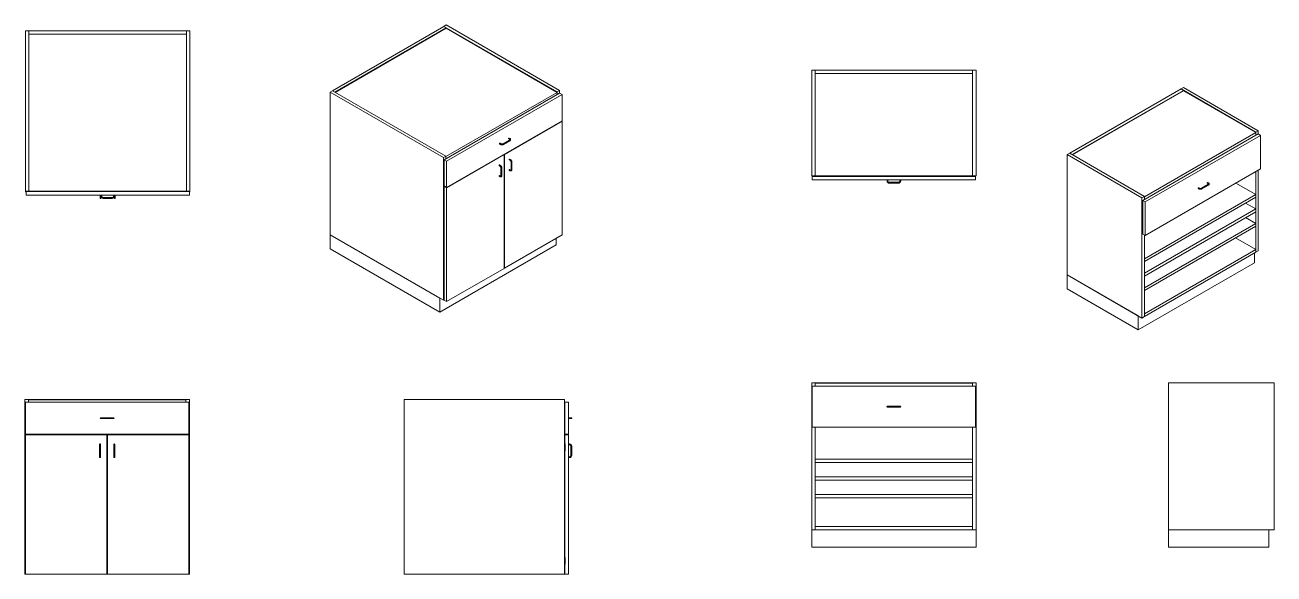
# Model space of a CAD drawing. Header units: millimetres. Extents: x 131 to 690, y 168 to 741.
# Drawn here: x 130.5 to 404.1, y 439.5 to 559.8 of the extents above; entities that cross this region are included whole.
import ezdxf

# ---------------------------------------------------------------- set-up
doc = ezdxf.new("R2010")
doc.units = ezdxf.units.MM
doc.layers.add('Standard', color=40, linetype='Continuous')

msp = doc.modelspace()

# ---------------------------------------------------------------- linework, layer by layer
at = {"layer": 'Standard', "linetype": 'Continuous', "lineweight": 0}
for p, q in [((131.38, 558.54), (130.63, 558.54)), ((130.63, 523.41), (130.63, 558.54)), ((131.38, 558.54), (131.38, 557.79)), ((165.88, 558.54), (131.38, 558.54)), ((131.38, 558.54), (131.38, 523.41)), ((165.88, 557.79), (165.88, 558.54)), ((165.88, 523.41), (165.88, 558.54)), ((165.88, 558.54), (166.63, 558.54)), ((166.63, 558.54), (166.63, 523.41)), ((131.38, 557.79), (165.88, 557.79)), ((303.56, 549.89), (302.81, 549.89)), ((302.81, 526.76), (302.81, 549.89)), ((303.56, 549.89), (303.56, 549.14)), ((338.06, 549.89), (303.56, 549.89)), ((303.56, 549.89), (303.56, 526.76)), ((338.06, 549.14), (338.06, 549.89)), ((338.06, 526.76), (338.06, 549.89)), ((338.06, 549.89), (338.81, 549.89)), ((338.81, 549.89), (338.81, 526.76)), ((303.56, 549.14), (338.06, 549.14)), ((303.56, 526.76), (302.81, 526.76)), ((302.93, 526.64), (302.93, 525.89)), ((302.93, 526.64), (338.68, 526.64)), ((338.68, 525.89), (302.93, 525.89)), ((338.06, 526.76), (303.56, 526.76)), ((319.31, 525.89), (319.31, 525.64)), ((319.4, 525.89), (319.4, 525.64)), ((319.49, 525.89), (319.49, 525.64)), ((319.81, 525.33), (321.81, 525.33)), ((322.12, 525.64), (322.12, 525.89)), ((322.21, 525.64), (322.21, 525.89)), ((322.31, 525.64), (322.31, 525.89)), ((338.81, 526.76), (338.06, 526.76)), ((338.68, 525.89), (338.68, 526.64)), ((131.38, 523.41), (130.63, 523.41)), ((130.63, 523.41), (130.63, 523.29)), ((130.75, 523.29), (130.75, 522.54)), ((130.75, 523.29), (166.5, 523.29)), ((166.5, 522.54), (130.75, 522.54)), ((131.38, 523.29), (131.38, 523.41)), ((165.88, 523.41), (131.38, 523.41)), ((146.97, 522.29), (146.97, 522.54)), ((147.13, 522.54), (147.13, 522.29)), ((147.22, 522.54), (147.22, 522.29)), ((147.31, 522.54), (147.31, 522.29)), ((149.94, 522.29), (149.94, 522.54)), ((150.03, 522.29), (150.03, 522.54)), ((150.13, 522.29), (150.13, 522.54)), ((150.28, 522.54), (150.28, 522.29)), ((165.88, 523.41), (165.88, 523.29)), ((166.63, 523.41), (165.88, 523.41)), ((166.5, 522.54), (166.5, 523.29)), ((166.63, 523.29), (166.63, 523.41)), ((319.81, 525.23), (321.81, 525.23)), ((319.81, 525.14), (321.81, 525.14)), ((146.97, 522.29), (146.97, 521.88)), ((147.16, 521.88), (147.16, 522.11)), ((147.63, 521.98), (149.63, 521.98)), ((147.63, 521.88), (149.63, 521.88)), ((147.63, 521.79), (149.63, 521.79)), ((150.09, 522.11), (150.09, 521.88)), ((150.28, 521.88), (150.28, 522.29))]:
    msp.add_line(p, q, dxfattribs=at)
at = {"layer": 'Standard', "linetype": 'Continuous', "lineweight": 0, "extrusion": (-5.55112e-17, 0.816497, 0.57735)}
for p, q in [((222.24, 559.49), (197.84, 545.4)), ((198.37, 545.09), (222.77, 559.18)), ((198.46, 545.04), (222.77, 559.08)), ((222.24, 559.49), (222.77, 559.79)), ((222.77, 559.18), (222.24, 559.49)), ((247.07, 545.15), (222.24, 559.49)), ((222.77, 559.79), (247.6, 545.45)), ((222.77, 559.08), (222.77, 559.18)), ((247.07, 545.04), (222.77, 559.08)), ((197.84, 545.4), (197.31, 545.09)), ((197.31, 545.09), (197.31, 513.86)), ((222.15, 530.76), (197.31, 545.09)), ((197.84, 545.4), (198.37, 545.09)), ((197.84, 545.4), (222.68, 531.06)), ((222.32, 530.24), (247.6, 544.84)), ((247.07, 545.04), (222.68, 530.96)), ((248.13, 544.53), (222.85, 529.94)), ((247.6, 545.45), (247.07, 545.15)), ((247.07, 544.53), (247.07, 545.15)), ((247.07, 544.53), (247.07, 545.04)), ((247.6, 545.45), (247.6, 544.84)), ((248.13, 544.53), (247.6, 544.84)), ((248.13, 538.82), (248.13, 544.53)), ((383.72, 545.78), (359.32, 531.69)), ((359.85, 531.39), (384.25, 545.47)), ((359.94, 531.34), (384.25, 545.37)), ((383.72, 545.78), (384.25, 546.08)), ((384.25, 545.47), (383.72, 545.78)), ((400.07, 536.34), (383.72, 545.78)), ((384.25, 546.08), (400.6, 536.64)), ((384.25, 545.37), (384.25, 545.47)), ((400.07, 536.24), (384.25, 545.37)), ((222.85, 524.22), (248.13, 538.82)), ((248.13, 538.72), (235.54, 531.44)), ((248.13, 538.72), (248.05, 538.77)), ((248.13, 513.81), (248.13, 538.72)), ((400.07, 536.24), (375.67, 522.15)), ((400.6, 536.64), (400.07, 536.34)), ((400.07, 535.62), (400.07, 536.34)), ((400.07, 535.62), (400.07, 536.24)), ((400.6, 536.64), (400.6, 535.93)), ((234.45, 533.72), (234.63, 533.62)), ((234.5, 533.88), (234.68, 533.78)), ((234.55, 533.89), (234.72, 533.78)), ((235.2, 533.78), (236.62, 534.6)), ((235.25, 533.78), (236.67, 534.6)), ((235.3, 533.62), (236.71, 534.44)), ((236.62, 534.77), (236.44, 534.87)), ((236.67, 534.93), (236.49, 535.03)), ((236.71, 534.93), (236.54, 535.03)), ((375.32, 521.33), (400.6, 535.93)), ((401.13, 535.62), (375.85, 521.03)), ((401.13, 535.62), (400.6, 535.93)), ((401.13, 528.27), (401.13, 535.62)), ((222.68, 531.06), (222.15, 530.76)), ((222.15, 499.52), (222.15, 530.76)), ((222.68, 531.06), (222.68, 530.45)), ((222.68, 530.96), (222.68, 530.45)), ((235.45, 531.39), (222.85, 524.12)), ((235.45, 531.39), (235.36, 531.44)), ((235.45, 531.5), (235.54, 531.44)), ((235.45, 506.49), (235.45, 531.39)), ((235.54, 531.44), (235.54, 506.54)), ((359.32, 531.69), (358.79, 531.39)), ((358.79, 531.39), (358.79, 505.06)), ((375.14, 521.95), (358.79, 531.39)), ((359.32, 531.69), (359.85, 531.39)), ((359.32, 531.69), (375.67, 522.25)), ((222.32, 530.24), (222.85, 529.94)), ((222.32, 524.53), (222.32, 530.24)), ((222.85, 529.94), (222.85, 524.22)), ((234.5, 528.93), (234.32, 529.03)), ((234.34, 528.99), (234.52, 528.89)), ((234.44, 529.15), (234.61, 529.05)), ((234.76, 528.47), (234.76, 526.84)), ((234.79, 526.8), (234.79, 528.43)), ((234.95, 528.47), (234.95, 526.84)), ((236.71, 530.21), (236.53, 530.31)), ((236.53, 528.01), (236.71, 527.91)), ((236.55, 530.27), (236.73, 530.16)), ((236.65, 530.43), (236.82, 530.33)), ((236.82, 528.03), (236.65, 528.13)), ((236.97, 529.75), (236.97, 528.11)), ((237, 528.08), (237, 529.71)), ((237.16, 529.75), (237.16, 528.11)), ((375.85, 513.68), (401.13, 528.27)), ((234.32, 526.74), (234.5, 526.63)), ((234.52, 526.59), (234.34, 526.69)), ((234.61, 526.75), (234.44, 526.86)), ((236.73, 527.87), (236.55, 527.97)), ((389.66, 525.2), (389.48, 525.3)), ((389.71, 525.2), (389.53, 525.31)), ((400.07, 510.01), (400.07, 527.66)), ((400.6, 527.97), (400.6, 510.31)), ((222.32, 522.9), (222.15, 522.79)), ((222.15, 522.79), (222.24, 522.74)), ((222.15, 521.57), (222.15, 522.79)), ((222.24, 522.74), (222.24, 521.52)), ((222.32, 524.53), (222.85, 524.22)), ((222.32, 524.43), (222.41, 524.48)), ((222.32, 524.43), (222.85, 524.12)), ((222.32, 522.79), (222.32, 524.43)), ((222.34, 521.54), (222.34, 522.77)), ((222.85, 524.12), (222.85, 499.22)), ((375.67, 508.58), (400.07, 522.66)), ((387.45, 524), (387.63, 523.89)), ((387.5, 524.15), (387.67, 524.05)), ((387.54, 524.16), (387.72, 524.06)), ((388.2, 524.06), (389.61, 524.87)), ((388.25, 524.05), (389.66, 524.87)), ((388.29, 523.89), (389.71, 524.71)), ((389.61, 525.04), (389.44, 525.14)), ((400.07, 522.66), (395.74, 525.16)), ((400.07, 522.05), (400.07, 522.66)), ((222.24, 521.52), (222.15, 521.57)), ((222.32, 502.48), (222.32, 521.52)), ((375.67, 522.25), (375.14, 521.95)), ((375.14, 495.61), (375.14, 521.95)), ((375.32, 521.33), (375.85, 521.03)), ((375.32, 513.99), (375.32, 521.33)), ((375.67, 522.25), (375.67, 521.54)), ((375.67, 522.15), (375.67, 521.54)), ((400.07, 522.05), (375.67, 507.96)), ((375.85, 521.03), (375.85, 513.68)), ((400.07, 519.5), (397.86, 520.77)), ((375.67, 505.41), (400.07, 519.5)), ((400.07, 518.88), (375.67, 504.8)), ((400.07, 516.33), (397.86, 517.61)), ((400.07, 518.88), (400.07, 519.5)), ((375.67, 502.25), (400.07, 516.33)), ((400.07, 515.72), (375.67, 501.64)), ((400.07, 515.72), (400.07, 516.33)), ((197.31, 513.86), (222.15, 499.52)), ((197.31, 513.86), (221.35, 499.98)), ((197.31, 510.8), (197.31, 513.86)), ((246.81, 511.62), (221.35, 496.92)), ((235.54, 506.54), (248.13, 513.81)), ((246.81, 511.62), (246.81, 513.05)), ((375.32, 513.99), (375.85, 513.68)), ((375.67, 513.78), (375.67, 495.92)), ((400.07, 510.62), (395.65, 513.17)), ((221.35, 496.92), (197.31, 510.8)), ((400.07, 510.62), (375.67, 496.53)), ((375.67, 495.92), (400.07, 510.01)), ((399.8, 507.71), (399.8, 509.85)), ((400.07, 510.01), (400.07, 510.62)), ((400.6, 510.31), (400.07, 510.01)), ((222.85, 499.22), (235.45, 506.49)), ((235.45, 506.59), (235.54, 506.54)), ((399.8, 507.71), (374.35, 493.01)), ((375.67, 507.96), (375.67, 508.58)), ((358.79, 505.06), (374.35, 496.07)), ((358.79, 501.99), (358.79, 505.06)), ((358.79, 505.06), (375.14, 495.61)), ((375.67, 504.8), (375.67, 505.41)), ((222.32, 502.59), (222.15, 502.48)), ((222.15, 502.48), (222.24, 502.43)), ((222.15, 501.26), (222.15, 502.48)), ((222.24, 501.21), (222.15, 501.26)), ((222.24, 502.43), (222.24, 501.21)), ((222.32, 499.52), (222.32, 501.21)), ((222.34, 501.23), (222.34, 502.46)), ((374.35, 493.01), (358.79, 501.99)), ((375.67, 501.64), (375.67, 502.25)), ((221.35, 496.92), (221.35, 499.98)), ((222.32, 499.63), (222.15, 499.52)), ((222.32, 499.52), (222.85, 499.22)), ((374.35, 493.01), (374.35, 496.07)), ((375.67, 495.92), (375.14, 495.61)), ((375.67, 496.53), (375.67, 495.92))]:
    msp.add_line(p, q, dxfattribs=at)
at = {"layer": 'Standard', "linetype": 'Continuous', "lineweight": 0, "extrusion": (0, 1, 0)}
for p, q in [((303.56, 481.45), (302.81, 481.45)), ((302.81, 449.2), (302.81, 481.45)), ((302.93, 480.7), (302.93, 471.7)), ((338.68, 480.7), (302.93, 480.7)), ((303.56, 481.45), (338.06, 481.45)), ((303.56, 481.45), (303.56, 480.7)), ((303.56, 481.32), (303.56, 480.7)), ((338.06, 481.32), (303.56, 481.32)), ((338.81, 481.45), (338.06, 481.45)), ((338.06, 480.7), (338.06, 481.45)), ((338.06, 480.7), (338.06, 481.32)), ((338.68, 471.7), (338.68, 480.7)), ((338.81, 481.45), (338.81, 449.2)), ((380.95, 481.45), (380.95, 449.2)), ((404.07, 481.45), (380.95, 481.45)), ((404.07, 449.2), (404.07, 481.45)), ((131.25, 477.79), (130.5, 477.79)), ((130.5, 468.04), (130.5, 477.79)), ((130.63, 477.17), (130.63, 470.17)), ((166.38, 477.17), (130.63, 477.17)), ((131.25, 477.79), (165.75, 477.79)), ((131.25, 477.79), (131.25, 477.17)), ((131.25, 477.67), (131.25, 477.17)), ((165.75, 477.67), (131.25, 477.67)), ((166.5, 477.79), (165.75, 477.79)), ((165.75, 477.17), (165.75, 477.79)), ((165.75, 477.17), (165.75, 477.67)), ((166.38, 470.17), (166.38, 477.17)), ((166.5, 477.79), (166.5, 468.04)), ((213.52, 477.79), (213.52, 439.54)), ((248.64, 477.79), (213.52, 477.79)), ((248.64, 439.54), (248.64, 477.79)), ((248.77, 477.17), (249.52, 477.17)), ((248.77, 470.17), (248.77, 477.17)), ((249.52, 477.17), (249.52, 470.17)), ((319.81, 476.29), (319.4, 476.29)), ((319.4, 476.1), (319.81, 476.1)), ((319.81, 476.29), (321.81, 476.29)), ((321.81, 476.1), (319.81, 476.1)), ((322.21, 476.29), (321.81, 476.29)), ((321.81, 476.1), (322.21, 476.1)), ((147.5, 473.76), (147.09, 473.76)), ((147.09, 473.57), (147.5, 473.57)), ((147.5, 473.76), (149.5, 473.76)), ((149.5, 473.57), (147.5, 473.57)), ((149.91, 473.76), (149.5, 473.76)), ((149.5, 473.57), (149.91, 473.57)), ((249.52, 473.76), (249.77, 473.76)), ((249.77, 473.57), (249.52, 473.57)), ((250.17, 473.76), (249.77, 473.76)), ((249.77, 473.57), (250.17, 473.57)), ((302.93, 471.7), (338.68, 471.7)), ((303.56, 471.7), (303.56, 449.2)), ((338.06, 449.2), (338.06, 471.7)), ((130.5, 468.04), (130.5, 466.54)), ((130.63, 468.04), (130.5, 468.04)), ((130.63, 470.17), (166.38, 470.17)), ((130.63, 470.04), (130.63, 439.54)), ((148.44, 470.04), (130.63, 470.04)), ((131.25, 470.17), (131.25, 470.04)), ((146.84, 467.95), (146.84, 467.54)), ((147.03, 467.54), (147.03, 467.95)), ((148.44, 439.54), (148.44, 470.04)), ((148.56, 470.04), (148.56, 439.54)), ((166.38, 470.04), (148.56, 470.04)), ((149.97, 467.95), (149.97, 467.54)), ((150.16, 467.54), (150.16, 467.95)), ((165.75, 470.04), (165.75, 470.17)), ((166.38, 439.54), (166.38, 470.04)), ((166.5, 468.04), (166.38, 468.04)), ((166.5, 466.54), (166.5, 468.04)), ((248.64, 468.04), (248.77, 468.04)), ((248.64, 466.54), (248.64, 468.04)), ((248.77, 470.17), (249.52, 470.17)), ((248.77, 470.04), (249.52, 470.04)), ((248.77, 468.04), (248.77, 470.04)), ((248.77, 468.04), (248.77, 466.54)), ((248.83, 468.04), (248.77, 468.04)), ((248.83, 466.54), (248.83, 468.04)), ((249.52, 470.04), (249.52, 439.54)), ((249.52, 468.04), (249.77, 468.04)), ((249.77, 467.95), (249.52, 467.95)), ((249.52, 467.86), (249.77, 467.86)), ((130.5, 443.17), (130.5, 466.54)), ((130.5, 466.54), (130.63, 466.54)), ((146.84, 465.54), (146.84, 467.54)), ((146.84, 465.54), (146.84, 465.14)), ((147.03, 467.54), (147.03, 465.54)), ((147.03, 465.14), (147.03, 465.54)), ((149.97, 465.54), (149.97, 467.54)), ((149.97, 465.54), (149.97, 465.14)), ((150.16, 467.54), (150.16, 465.54)), ((150.16, 465.14), (150.16, 465.54)), ((166.38, 466.54), (166.5, 466.54)), ((166.5, 466.54), (166.5, 443.17)), ((248.77, 466.54), (248.64, 466.54)), ((248.77, 466.54), (248.83, 466.54)), ((248.77, 443.17), (248.77, 466.54)), ((249.77, 465.23), (249.52, 465.23)), ((249.52, 465.14), (249.77, 465.14)), ((250.08, 467.54), (250.08, 465.54)), ((250.17, 465.54), (250.17, 467.54)), ((250.27, 467.54), (250.27, 465.54)), ((249.77, 465.04), (249.52, 465.04)), ((303.56, 464.7), (338.06, 464.7)), ((303.56, 463.95), (303.56, 464.7)), ((338.06, 463.95), (303.56, 463.95)), ((338.06, 463.95), (338.06, 464.7)), ((148.44, 460.46), (148.56, 460.46)), ((148.56, 459.71), (148.44, 459.71)), ((303.56, 460.82), (338.06, 460.82)), ((303.56, 460.07), (303.56, 460.82)), ((338.06, 460.07), (303.56, 460.07)), ((338.06, 460.07), (338.06, 460.82)), ((303.56, 456.95), (338.06, 456.95)), ((303.56, 456.2), (303.56, 456.95)), ((338.06, 456.2), (338.06, 456.95)), ((148.44, 455.17), (148.56, 455.17)), ((148.56, 454.42), (148.44, 454.42)), ((338.06, 456.2), (303.56, 456.2)), ((148.44, 450), (148.56, 450)), ((148.56, 449.25), (148.44, 449.25)), ((302.81, 445.45), (302.81, 449.2)), ((303.56, 449.2), (302.81, 449.2)), ((303.56, 449.95), (303.56, 449.2)), ((338.06, 449.95), (303.56, 449.95)), ((303.56, 449.2), (338.06, 449.2)), ((338.06, 449.2), (338.06, 449.95)), ((338.81, 449.2), (338.06, 449.2)), ((338.81, 445.45), (338.81, 449.2)), ((380.95, 449.2), (402.95, 449.2)), ((380.95, 445.45), (380.95, 449.2)), ((380.95, 449.2), (404.07, 449.2)), ((402.95, 445.45), (402.95, 449.2)), ((338.81, 445.45), (302.81, 445.45)), ((402.95, 445.45), (380.95, 445.45)), ((130.5, 443.17), (130.5, 441.67)), ((130.63, 443.17), (130.5, 443.17)), ((130.5, 441.67), (130.63, 441.67)), ((130.5, 439.54), (130.5, 441.67)), ((166.5, 443.17), (166.38, 443.17)), ((166.38, 441.67), (166.5, 441.67)), ((166.5, 441.67), (166.5, 443.17)), ((166.5, 441.67), (166.5, 439.54)), ((248.64, 443.17), (248.77, 443.17)), ((248.64, 441.67), (248.64, 443.17)), ((248.77, 441.67), (248.64, 441.67)), ((248.77, 443.17), (248.77, 441.67)), ((248.83, 443.17), (248.77, 443.17)), ((248.77, 441.67), (248.83, 441.67)), ((248.77, 439.54), (248.77, 441.67)), ((248.83, 441.67), (248.83, 443.17)), ((130.63, 439.54), (130.5, 439.54)), ((130.63, 439.54), (148.44, 439.54)), ((148.56, 440.29), (148.44, 440.29)), ((148.44, 439.54), (148.56, 439.54)), ((148.56, 439.54), (166.38, 439.54)), ((166.5, 439.54), (166.38, 439.54)), ((213.52, 439.54), (248.64, 439.54)), ((248.77, 439.54), (249.52, 439.54))]:
    msp.add_line(p, q, dxfattribs=at)
at = {"layer": 'Standard', "linetype": 'Continuous', "lineweight": 0}
for centre, radius, start, end in [((319.81, 525.64), 0.5, 180, 270), ((319.81, 525.64), 0.313, 180, 270), ((321.81, 525.64), 0.5, 270, 0), ((321.81, 525.64), 0.313, 270, 0), ((130.69, 523.29), 0.0625, 180, 0), ((166.56, 523.29), 0.0625, 180, 360), ((147.63, 522.29), 0.5, 180, 270), ((147.63, 522.29), 0.313, 180, 270), ((149.63, 522.29), 0.5, 270, 0), ((149.63, 522.29), 0.313, 270, 0), ((249.77, 467.54), 0.313, 0, 90), ((249.77, 465.54), 0.313, 270, 360)]:
    msp.add_arc(centre, radius, start, end, dxfattribs=at)
at = {"layer": 'Standard', "linetype": 'Continuous', "lineweight": 0, "extrusion": (0, 0, -1)}
for centre, start, end in [((-249.77, 467.54), 90, 180), ((-249.77, 465.54), 180, 270)]:
    msp.add_arc(centre, 0.5, start, end, dxfattribs=at)
at = {"layer": 'Standard', "linetype": 'Continuous', "lineweight": 0, "extrusion": (-1.16467e-16, 1.31341e-16, -1)}
msp.add_ellipse((234.5, 533.8), major_axis=(-0.0469, -0.0812), ratio=0.57735, start_param=0, end_param=2.356194, dxfattribs=at)
at = {"layer": 'Standard', "linetype": 'Continuous', "lineweight": 0, "extrusion": (-5.35184e-17, 3.51393e-16, -1)}
msp.add_ellipse((234.5, 533.8), major_axis=(0.0469, 0.0812), ratio=0.57735, start_param=-0.785398, end_param=0, dxfattribs=at)
at = {"layer": 'Standard', "linetype": 'Continuous', "lineweight": 0, "extrusion": (-7.75554e-17, 3.6527e-16, -1)}
msp.add_ellipse((236.49, 534.95), major_axis=(-0.0469, -0.0812), ratio=0.57735, start_param=0, end_param=2.356194, dxfattribs=at)
at = {"layer": 'Standard', "linetype": 'Continuous', "lineweight": 0, "extrusion": (-1.29348e-16, 3.31074e-16, -1)}
msp.add_ellipse((236.49, 534.95), major_axis=(0.0469, 0.0812), ratio=0.57735, start_param=-0.785398, end_param=0, dxfattribs=at)
at = {"layer": 'Standard', "linetype": 'Continuous', "lineweight": 0, "extrusion": (-2.32933e-16, 2.62682e-16, -1)}
for centre in [(234.39, 529.07), (236.6, 528.05)]:
    msp.add_ellipse(centre, major_axis=(0.0469, 0.0812), ratio=0.57735, start_param=-2.356194, end_param=0, dxfattribs=at)
at = {"layer": 'Standard', "linetype": 'Continuous', "lineweight": 0, "extrusion": (-2.05178e-16, 3.10756e-16, -1)}
msp.add_ellipse((234.39, 529.07), major_axis=(-0.0469, -0.0812), ratio=0.57735, start_param=0, end_param=0.785398, dxfattribs=at)
at = {"layer": 'Standard', "linetype": 'Continuous', "lineweight": 0, "extrusion": (9.07038e-17, 2.68126e-16, -1)}
msp.add_ellipse((236.6, 530.35), major_axis=(0.0469, 0.0812), ratio=0.57735, start_param=-2.356194, end_param=0, dxfattribs=at)
at = {"layer": 'Standard', "linetype": 'Continuous', "lineweight": 0, "extrusion": (-1.84859e-16, 2.34926e-16, -1)}
for centre, major_axis, start_param, end_param in [((236.6, 530.35), (-0.0469, -0.0812), 0, 0.785398), ((387.5, 524.08), (0.0469, 0.0812), -0.785398, 0)]:
    msp.add_ellipse(centre, major_axis=major_axis, ratio=0.57735, start_param=start_param, end_param=end_param, dxfattribs=at)
at = {"layer": 'Standard', "linetype": 'Continuous', "lineweight": 0, "extrusion": (-2.29215e-16, 3.24633e-16, -1)}
for centre, major_axis, start_param, end_param in [((236.6, 528.05), (-0.0469, -0.0812), 0, 0.785398), ((389.48, 525.23), (0.0469, 0.0812), -0.785398, 0)]:
    msp.add_ellipse(centre, major_axis=major_axis, ratio=0.57735, start_param=start_param, end_param=end_param, dxfattribs=at)
at = {"layer": 'Standard', "linetype": 'Continuous', "lineweight": 0, "extrusion": (-1.05311e-16, 3.17196e-16, -1)}
msp.add_ellipse((234.39, 526.77), major_axis=(0.0469, 0.0812), ratio=0.57735, start_param=-2.356194, end_param=0, dxfattribs=at)
at = {"layer": 'Standard', "linetype": 'Continuous', "lineweight": 0, "extrusion": (-1.49667e-16, 4.06904e-16, -1)}
msp.add_ellipse((234.39, 526.77), major_axis=(-0.0469, -0.0812), ratio=0.57735, start_param=0, end_param=0.785398, dxfattribs=at)
at = {"layer": 'Standard', "linetype": 'Continuous', "lineweight": 0, "extrusion": (-8.1274e-17, 3.03319e-16, -1)}
msp.add_ellipse((389.48, 525.23), major_axis=(-0.0469, -0.0812), ratio=0.57735, start_param=0, end_param=2.356194, dxfattribs=at)
at = {"layer": 'Standard', "linetype": 'Continuous', "lineweight": 0}
for centre in [(222.28, 522.77), (222.28, 502.46)]:
    msp.add_ellipse(centre, major_axis=(0.0625, 0), ratio=0.57735, start_param=-2.356194, end_param=0.785398, dxfattribs=at)
at = {"layer": 'Standard', "linetype": 'Continuous', "lineweight": 0, "extrusion": (-8.49925e-17, 2.41367e-16, -1)}
msp.add_ellipse((387.5, 524.08), major_axis=(-0.0469, -0.0812), ratio=0.57735, start_param=0, end_param=2.356194, dxfattribs=at)
at = {"layer": 'Standard', "linetype": 'Continuous', "lineweight": 0, "extrusion": (-1.29526e-16, 5.55112e-17, -1)}
msp.add_ellipse((222.28, 521.54), major_axis=(0.0625, 0), ratio=0.57735, start_param=0, end_param=2.356194, dxfattribs=at)
at = {"layer": 'Standard', "linetype": 'Continuous', "lineweight": 0, "extrusion": (-5.55112e-17, -7.73397e-30, -1)}
msp.add_ellipse((222.28, 501.23), major_axis=(0.0625, 0), ratio=0.57735, start_param=0, end_param=2.356194, dxfattribs=at)
at = {"layer": 'Standard', "linetype": 'Continuous', "lineweight": 0}
for points in [[(234.68, 533.78), (234.67, 533.78), (234.66, 533.77), (234.64, 533.75), (234.63, 533.73), (234.62, 533.71), (234.61, 533.68), (234.61, 533.66), (234.61, 533.64), (234.62, 533.63), (234.63, 533.62), (234.63, 533.62)], [(234.72, 533.78), (234.72, 533.79), (234.71, 533.79), (234.69, 533.79), (234.68, 533.78), (234.68, 533.78)], [(234.68, 533.78), (234.77, 533.73), (234.96, 533.69), (235.16, 533.73), (235.25, 533.78)], [(235.2, 533.78), (235.21, 533.79), (235.22, 533.79), (235.23, 533.79), (235.25, 533.78), (235.25, 533.78)], [(235.25, 533.78), (235.26, 533.78), (235.27, 533.77), (235.28, 533.75), (235.3, 533.73), (235.31, 533.71), (235.32, 533.68), (235.32, 533.66), (235.32, 533.64), (235.31, 533.63), (235.3, 533.62), (235.3, 533.62)], [(236.62, 534.77), (236.61, 534.77), (236.61, 534.78), (236.6, 534.79), (236.6, 534.81), (236.6, 534.83), (236.61, 534.86), (236.62, 534.88), (236.63, 534.9), (236.65, 534.92), (236.66, 534.92), (236.67, 534.93)], [(236.62, 534.6), (236.62, 534.6), (236.63, 534.61), (236.65, 534.6), (236.66, 534.6), (236.67, 534.6)], [(236.67, 534.93), (236.67, 534.93), (236.68, 534.94), (236.7, 534.94), (236.71, 534.93), (236.71, 534.93)], [(236.67, 534.6), (236.74, 534.65), (236.82, 534.76), (236.74, 534.87), (236.67, 534.93)], [(236.67, 534.6), (236.67, 534.59), (236.68, 534.58), (236.7, 534.57), (236.71, 534.55), (236.72, 534.52), (236.73, 534.5), (236.73, 534.48), (236.73, 534.46), (236.72, 534.45), (236.72, 534.44), (236.71, 534.44)], [(234.61, 529.05), (234.61, 529.05), (234.6, 529.06), (234.58, 529.05), (234.57, 529.05), (234.55, 529.03), (234.53, 529.02), (234.52, 529), (234.51, 528.97), (234.5, 528.95), (234.5, 528.94), (234.5, 528.93)], [(234.5, 528.93), (234.5, 528.92), (234.5, 528.91), (234.51, 528.9), (234.52, 528.89), (234.52, 528.89)], [(234.79, 528.43), (234.78, 528.54), (234.72, 528.73), (234.59, 528.87), (234.5, 528.93)], [(234.79, 528.43), (234.78, 528.44), (234.77, 528.44), (234.76, 528.46), (234.76, 528.47), (234.76, 528.47)], [(234.95, 528.47), (234.95, 528.47), (234.95, 528.46), (234.94, 528.44), (234.92, 528.43), (234.9, 528.42), (234.88, 528.42), (234.85, 528.42), (234.83, 528.42), (234.81, 528.42), (234.79, 528.43), (234.79, 528.43)], [(236.82, 530.33), (236.82, 530.33), (236.81, 530.33), (236.79, 530.33), (236.78, 530.32), (236.76, 530.31), (236.74, 530.29), (236.73, 530.27), (236.72, 530.25), (236.71, 530.23), (236.71, 530.21), (236.71, 530.21)], [(236.71, 530.21), (236.71, 530.2), (236.71, 530.19), (236.72, 530.17), (236.73, 530.17), (236.73, 530.16)], [(237, 529.71), (236.99, 529.81), (236.93, 530), (236.8, 530.15), (236.71, 530.21)], [(236.71, 527.91), (236.8, 527.87), (236.93, 527.86), (236.99, 527.98), (237, 528.08)], [(236.71, 527.91), (236.71, 527.92), (236.71, 527.93), (236.72, 527.95), (236.73, 527.98), (236.74, 528), (236.76, 528.01), (236.78, 528.03), (236.79, 528.03), (236.81, 528.03), (236.82, 528.03), (236.82, 528.03)], [(237, 529.71), (236.99, 529.71), (236.98, 529.72), (236.97, 529.73), (236.97, 529.74), (236.97, 529.75)], [(237, 528.08), (236.99, 528.08), (236.98, 528.09), (236.97, 528.1), (236.97, 528.11), (236.97, 528.11)], [(237.16, 529.75), (237.16, 529.74), (237.15, 529.73), (237.15, 529.72), (237.13, 529.71), (237.11, 529.7), (237.09, 529.69), (237.06, 529.69), (237.04, 529.69), (237.02, 529.7), (237, 529.71), (237, 529.71)], [(237.16, 528.11), (237.16, 528.11), (237.15, 528.1), (237.15, 528.09), (237.13, 528.08), (237.11, 528.07), (237.09, 528.06), (237.06, 528.06), (237.04, 528.06), (237.02, 528.07), (237, 528.07), (237, 528.08)], [(234.5, 526.63), (234.59, 526.59), (234.72, 526.58), (234.78, 526.7), (234.79, 526.8)], [(234.5, 526.63), (234.5, 526.64), (234.5, 526.66), (234.51, 526.68), (234.52, 526.7), (234.53, 526.72), (234.55, 526.74), (234.57, 526.75), (234.58, 526.76), (234.6, 526.76), (234.61, 526.76), (234.61, 526.75)], [(234.52, 526.59), (234.52, 526.59), (234.51, 526.6), (234.5, 526.62), (234.5, 526.63), (234.5, 526.63)], [(234.79, 526.8), (234.78, 526.8), (234.77, 526.81), (234.76, 526.82), (234.76, 526.83), (234.76, 526.84)], [(234.95, 526.84), (234.95, 526.83), (234.95, 526.82), (234.94, 526.81), (234.92, 526.8), (234.9, 526.79), (234.88, 526.79), (234.85, 526.78), (234.83, 526.79), (234.81, 526.79), (234.79, 526.8), (234.79, 526.8)], [(236.73, 527.87), (236.73, 527.87), (236.72, 527.88), (236.71, 527.89), (236.71, 527.9), (236.71, 527.91)], [(319.4, 525.64), (319.39, 525.64), (319.38, 525.64), (319.35, 525.64), (319.33, 525.64), (319.32, 525.64), (319.31, 525.64), (319.31, 525.64), (319.31, 525.64)], [(319.49, 525.64), (319.49, 525.64), (319.49, 525.64), (319.48, 525.64), (319.47, 525.64), (319.45, 525.64), (319.42, 525.64), (319.41, 525.64), (319.4, 525.64)], [(319.4, 525.64), (319.41, 525.52), (319.49, 525.32), (319.68, 525.24), (319.81, 525.23)], [(319.81, 525.33), (319.81, 525.33), (319.81, 525.32), (319.81, 525.31), (319.81, 525.3), (319.81, 525.28), (319.81, 525.26), (319.81, 525.24), (319.81, 525.23)], [(321.81, 525.23), (321.93, 525.24), (322.12, 525.32), (322.2, 525.52), (322.21, 525.64)], [(321.81, 525.33), (321.81, 525.33), (321.81, 525.32), (321.81, 525.31), (321.81, 525.3), (321.81, 525.28), (321.81, 525.26), (321.81, 525.24), (321.81, 525.23)], [(322.12, 525.64), (322.12, 525.64), (322.12, 525.64), (322.13, 525.64), (322.15, 525.64), (322.16, 525.64), (322.19, 525.64), (322.2, 525.64), (322.21, 525.64)], [(322.21, 525.64), (322.22, 525.64), (322.24, 525.64), (322.26, 525.64), (322.28, 525.64), (322.29, 525.64), (322.3, 525.64), (322.31, 525.64), (322.31, 525.64)], [(319.81, 525.23), (319.81, 525.22), (319.81, 525.21), (319.81, 525.19), (319.81, 525.17), (319.81, 525.15), (319.81, 525.14), (319.81, 525.14), (319.81, 525.14)], [(321.81, 525.23), (321.81, 525.22), (321.81, 525.21), (321.81, 525.19), (321.81, 525.17), (321.81, 525.15), (321.81, 525.14), (321.81, 525.14), (321.81, 525.14)], [(387.67, 524.05), (387.67, 524.05), (387.66, 524.04), (387.64, 524.02), (387.63, 524), (387.61, 523.98), (387.61, 523.96), (387.61, 523.94), (387.61, 523.92), (387.61, 523.9), (387.62, 523.9), (387.63, 523.89)], [(387.72, 524.06), (387.72, 524.06), (387.71, 524.06), (387.69, 524.06), (387.68, 524.05), (387.67, 524.05)], [(387.67, 524.05), (387.77, 524.01), (387.96, 523.96), (388.15, 524.01), (388.25, 524.05)], [(388.2, 524.06), (388.2, 524.06), (388.21, 524.06), (388.23, 524.06), (388.24, 524.05), (388.25, 524.05)], [(388.25, 524.05), (388.25, 524.05), (388.26, 524.04), (388.28, 524.02), (388.29, 524), (388.31, 523.98), (388.31, 523.96), (388.31, 523.94), (388.31, 523.92), (388.31, 523.9), (388.3, 523.9), (388.29, 523.89)], [(389.61, 525.04), (389.61, 525.04), (389.6, 525.05), (389.6, 525.07), (389.59, 525.08), (389.6, 525.11), (389.6, 525.13), (389.61, 525.15), (389.63, 525.17), (389.64, 525.19), (389.66, 525.2), (389.66, 525.2)], [(389.61, 524.87), (389.62, 524.88), (389.63, 524.88), (389.64, 524.88), (389.66, 524.87), (389.66, 524.87)], [(389.66, 525.2), (389.67, 525.2), (389.68, 525.21), (389.69, 525.21), (389.7, 525.21), (389.71, 525.2)], [(389.66, 524.87), (389.74, 524.92), (389.82, 525.03), (389.74, 525.14), (389.66, 525.2)], [(389.66, 524.87), (389.67, 524.86), (389.68, 524.86), (389.69, 524.84), (389.71, 524.82), (389.72, 524.8), (389.73, 524.77), (389.73, 524.75), (389.73, 524.73), (389.72, 524.72), (389.71, 524.71), (389.71, 524.71)], [(147.16, 521.88), (147.16, 521.87), (147.15, 521.86), (147.15, 521.83), (147.13, 521.81), (147.11, 521.8), (147.09, 521.79), (147.06, 521.79), (147.04, 521.79), (147.02, 521.8), (147, 521.81), (146.98, 521.83), (146.97, 521.86), (146.97, 521.87), (146.97, 521.88)], [(147.22, 522.29), (147.21, 522.29), (147.19, 522.29), (147.17, 522.29), (147.15, 522.29), (147.14, 522.29), (147.13, 522.29), (147.13, 522.29), (147.13, 522.29)], [(147.31, 522.29), (147.31, 522.29), (147.31, 522.29), (147.3, 522.29), (147.29, 522.29), (147.27, 522.29), (147.24, 522.29), (147.23, 522.29), (147.22, 522.29)], [(147.22, 522.29), (147.23, 522.16), (147.31, 521.97), (147.5, 521.89), (147.63, 521.88)], [(147.63, 521.98), (147.63, 521.98), (147.63, 521.97), (147.63, 521.96), (147.63, 521.95), (147.63, 521.93), (147.63, 521.91), (147.63, 521.89), (147.63, 521.88)], [(147.63, 521.88), (147.63, 521.87), (147.63, 521.86), (147.63, 521.83), (147.63, 521.81), (147.63, 521.8), (147.63, 521.79), (147.63, 521.79), (147.63, 521.79)], [(149.63, 521.88), (149.75, 521.89), (149.94, 521.97), (150.02, 522.16), (150.03, 522.29)], [(149.63, 521.98), (149.63, 521.98), (149.63, 521.97), (149.63, 521.96), (149.63, 521.95), (149.63, 521.93), (149.63, 521.91), (149.63, 521.89), (149.63, 521.88)], [(149.63, 521.88), (149.63, 521.87), (149.63, 521.86), (149.63, 521.83), (149.63, 521.81), (149.63, 521.8), (149.63, 521.79), (149.63, 521.79), (149.63, 521.79)], [(149.94, 522.29), (149.94, 522.29), (149.94, 522.29), (149.95, 522.29), (149.96, 522.29), (149.98, 522.29), (150.01, 522.29), (150.02, 522.29), (150.03, 522.29)], [(150.03, 522.29), (150.04, 522.29), (150.06, 522.29), (150.08, 522.29), (150.1, 522.29), (150.11, 522.29), (150.12, 522.29), (150.13, 522.29), (150.13, 522.29)], [(150.28, 521.88), (150.28, 521.87), (150.28, 521.86), (150.27, 521.83), (150.26, 521.81), (150.24, 521.8), (150.21, 521.79), (150.19, 521.79), (150.16, 521.79), (150.14, 521.8), (150.12, 521.81), (150.11, 521.83), (150.1, 521.86), (150.09, 521.87), (150.09, 521.88)], [(319.4, 476.29), (319.39, 476.29), (319.38, 476.29), (319.35, 476.28), (319.33, 476.26), (319.32, 476.24), (319.31, 476.22), (319.3, 476.2), (319.31, 476.17), (319.32, 476.15), (319.33, 476.13), (319.35, 476.12), (319.38, 476.11), (319.39, 476.1), (319.4, 476.1)], [(319.81, 476.29), (319.81, 476.29), (319.81, 476.29), (319.81, 476.28), (319.81, 476.26), (319.81, 476.24), (319.81, 476.22), (319.81, 476.2), (319.81, 476.17), (319.81, 476.15), (319.81, 476.13), (319.81, 476.12), (319.81, 476.11), (319.81, 476.1), (319.81, 476.1)], [(321.81, 476.29), (321.81, 476.29), (321.81, 476.29), (321.81, 476.28), (321.81, 476.26), (321.81, 476.24), (321.81, 476.22), (321.81, 476.2), (321.81, 476.17), (321.81, 476.15), (321.81, 476.13), (321.81, 476.12), (321.81, 476.11), (321.81, 476.1), (321.81, 476.1)], [(322.21, 476.29), (322.22, 476.29), (322.24, 476.29), (322.26, 476.28), (322.28, 476.26), (322.29, 476.24), (322.3, 476.22), (322.31, 476.2), (322.3, 476.17), (322.29, 476.15), (322.28, 476.13), (322.26, 476.12), (322.24, 476.11), (322.22, 476.1), (322.21, 476.1)], [(147.09, 473.76), (147.09, 473.76), (147.07, 473.76), (147.05, 473.75), (147.03, 473.74), (147.01, 473.72), (147, 473.69), (147, 473.67), (147, 473.64), (147.01, 473.62), (147.03, 473.6), (147.05, 473.59), (147.07, 473.58), (147.09, 473.57), (147.09, 473.57)], [(147.5, 473.76), (147.5, 473.76), (147.5, 473.76), (147.5, 473.75), (147.5, 473.74), (147.5, 473.72), (147.5, 473.69), (147.5, 473.67), (147.5, 473.64), (147.5, 473.62), (147.5, 473.6), (147.5, 473.59), (147.5, 473.58), (147.5, 473.57), (147.5, 473.57)], [(149.5, 473.76), (149.5, 473.76), (149.5, 473.76), (149.5, 473.75), (149.5, 473.74), (149.5, 473.72), (149.5, 473.69), (149.5, 473.67), (149.5, 473.64), (149.5, 473.62), (149.5, 473.6), (149.5, 473.59), (149.5, 473.58), (149.5, 473.57), (149.5, 473.57)], [(149.91, 473.76), (149.91, 473.76), (149.93, 473.76), (149.95, 473.75), (149.97, 473.74), (149.99, 473.72), (150, 473.69), (150, 473.67), (150, 473.64), (149.99, 473.62), (149.97, 473.6), (149.95, 473.59), (149.93, 473.58), (149.91, 473.57), (149.91, 473.57)], [(249.77, 473.76), (249.77, 473.76), (249.77, 473.76), (249.77, 473.75), (249.77, 473.74), (249.77, 473.72), (249.77, 473.69), (249.77, 473.67), (249.77, 473.64), (249.77, 473.62), (249.77, 473.6), (249.77, 473.59), (249.77, 473.58), (249.77, 473.57), (249.77, 473.57)], [(250.17, 473.76), (250.18, 473.76), (250.2, 473.76), (250.22, 473.75), (250.24, 473.74), (250.25, 473.72), (250.26, 473.69), (250.27, 473.67), (250.26, 473.64), (250.25, 473.62), (250.24, 473.6), (250.22, 473.59), (250.2, 473.58), (250.18, 473.57), (250.17, 473.57)], [(147.03, 467.95), (147.03, 467.96), (147.03, 467.97), (147.02, 468), (147.01, 468.02), (146.99, 468.03), (146.96, 468.04), (146.94, 468.04), (146.91, 468.04), (146.89, 468.03), (146.87, 468.02), (146.86, 468), (146.85, 467.97), (146.84, 467.96), (146.84, 467.95)], [(150.16, 467.95), (150.16, 467.96), (150.15, 467.97), (150.15, 468), (150.13, 468.02), (150.11, 468.03), (150.09, 468.04), (150.06, 468.04), (150.04, 468.04), (150.02, 468.03), (150, 468.02), (149.98, 468), (149.97, 467.97), (149.97, 467.96), (149.97, 467.95)], [(249.77, 468.04), (249.77, 468.04), (249.77, 468.04), (249.77, 468.03), (249.77, 468.02), (249.77, 468), (249.77, 467.97), (249.77, 467.96), (249.77, 467.95)], [(249.77, 467.95), (249.77, 467.94), (249.77, 467.93), (249.77, 467.9), (249.77, 467.88), (249.77, 467.87), (249.77, 467.86), (249.77, 467.86), (249.77, 467.86)], [(250.17, 467.54), (250.16, 467.67), (250.08, 467.86), (249.89, 467.94), (249.77, 467.95)], [(147.03, 467.54), (147.03, 467.54), (147.03, 467.54), (147.02, 467.54), (147.01, 467.54), (146.99, 467.54), (146.96, 467.54), (146.94, 467.54), (146.91, 467.54), (146.89, 467.54), (146.87, 467.54), (146.86, 467.54), (146.85, 467.54), (146.84, 467.54), (146.84, 467.54)], [(147.03, 465.54), (147.03, 465.54), (147.03, 465.54), (147.02, 465.54), (147.01, 465.54), (146.99, 465.54), (146.96, 465.54), (146.94, 465.54), (146.91, 465.54), (146.89, 465.54), (146.87, 465.54), (146.86, 465.54), (146.85, 465.54), (146.84, 465.54), (146.84, 465.54)], [(147.03, 465.14), (147.03, 465.13), (147.03, 465.11), (147.02, 465.09), (147.01, 465.07), (146.99, 465.06), (146.96, 465.05), (146.94, 465.04), (146.91, 465.05), (146.89, 465.06), (146.87, 465.07), (146.86, 465.09), (146.85, 465.11), (146.84, 465.13), (146.84, 465.14)], [(150.16, 467.54), (150.16, 467.54), (150.15, 467.54), (150.15, 467.54), (150.13, 467.54), (150.11, 467.54), (150.09, 467.54), (150.06, 467.54), (150.04, 467.54), (150.02, 467.54), (150, 467.54), (149.98, 467.54), (149.97, 467.54), (149.97, 467.54), (149.97, 467.54)], [(150.16, 465.54), (150.16, 465.54), (150.15, 465.54), (150.15, 465.54), (150.13, 465.54), (150.11, 465.54), (150.09, 465.54), (150.06, 465.54), (150.04, 465.54), (150.02, 465.54), (150, 465.54), (149.98, 465.54), (149.97, 465.54), (149.97, 465.54), (149.97, 465.54)], [(150.16, 465.14), (150.16, 465.13), (150.15, 465.11), (150.15, 465.09), (150.13, 465.07), (150.11, 465.06), (150.09, 465.05), (150.06, 465.04), (150.04, 465.05), (150.02, 465.06), (150, 465.07), (149.98, 465.09), (149.97, 465.11), (149.97, 465.13), (149.97, 465.14)], [(249.77, 465.14), (249.89, 465.15), (250.08, 465.23), (250.16, 465.42), (250.17, 465.54)], [(249.77, 465.14), (249.77, 465.15), (249.77, 465.16), (249.77, 465.18), (249.77, 465.2), (249.77, 465.22), (249.77, 465.23), (249.77, 465.23), (249.77, 465.23)], [(249.77, 465.04), (249.77, 465.04), (249.77, 465.05), (249.77, 465.06), (249.77, 465.07), (249.77, 465.09), (249.77, 465.11), (249.77, 465.13), (249.77, 465.14)], [(250.17, 467.54), (250.16, 467.54), (250.15, 467.54), (250.12, 467.54), (250.1, 467.54), (250.09, 467.54), (250.08, 467.54), (250.08, 467.54), (250.08, 467.54)], [(250.17, 465.54), (250.16, 465.54), (250.15, 465.54), (250.12, 465.54), (250.1, 465.54), (250.09, 465.54), (250.08, 465.54), (250.08, 465.54), (250.08, 465.54)], [(250.27, 467.54), (250.27, 467.54), (250.26, 467.54), (250.25, 467.54), (250.24, 467.54), (250.22, 467.54), (250.2, 467.54), (250.18, 467.54), (250.17, 467.54)], [(250.27, 465.54), (250.27, 465.54), (250.26, 465.54), (250.25, 465.54), (250.24, 465.54), (250.22, 465.54), (250.2, 465.54), (250.18, 465.54), (250.17, 465.54)]]:
    msp.add_open_spline(points, degree=3, dxfattribs=at)
for points, knots in [([(235.3, 533.62), (235.26, 533.6), (235.22, 533.58), (235.13, 533.56), (235.08, 533.55), (234.99, 533.54), (234.94, 533.54), (234.84, 533.55), (234.8, 533.56), (234.71, 533.58), (234.67, 533.6), (234.63, 533.62)], [4.712389, 4.712389, 4.712389, 4.712389, 5.026548, 5.026548, 5.340708, 5.340708, 5.654867, 5.654867, 5.969026, 5.969026, 6.283185, 6.283185, 6.283185, 6.283185]), ([(235.2, 533.78), (235.18, 533.77), (235.16, 533.76), (235.11, 533.74), (235.08, 533.74), (235.01, 533.73), (234.98, 533.73), (234.91, 533.73), (234.88, 533.73), (234.81, 533.75), (234.79, 533.75), (234.75, 533.77), (234.73, 533.78), (234.72, 533.78)], [4.712389, 4.712389, 4.712389, 4.712389, 4.984635, 4.984635, 5.265735, 5.265735, 5.553582, 5.553582, 5.843109, 5.843109, 6.128803, 6.128803, 6.283185, 6.283185, 6.283185, 6.283185]), ([(236.62, 534.77), (236.64, 534.76), (236.65, 534.75), (236.68, 534.72), (236.68, 534.71), (236.69, 534.69), (236.69, 534.69), (236.69, 534.67), (236.69, 534.66), (236.67, 534.64), (236.66, 534.63), (236.63, 534.61), (236.63, 534.6), (236.62, 534.6)], [3.141593, 3.141593, 3.141593, 3.141593, 3.413838, 3.413838, 3.690178, 3.690178, 4.004337, 4.004337, 4.318496, 4.318496, 4.615912, 4.615912, 4.712389, 4.712389, 4.712389, 4.712389]), ([(236.71, 534.93), (236.75, 534.91), (236.78, 534.88), (236.84, 534.82), (236.86, 534.79), (236.88, 534.71), (236.88, 534.68), (236.87, 534.62), (236.86, 534.58), (236.82, 534.53), (236.8, 534.5), (236.75, 534.46), (236.73, 534.45), (236.71, 534.44)], [3.141593, 3.141593, 3.141593, 3.141593, 3.455752, 3.455752, 3.769572, 3.769572, 4.021176, 4.021176, 4.265896, 4.265896, 4.551235, 4.551235, 4.712389, 4.712389, 4.712389, 4.712389]), ([(234.76, 528.47), (234.76, 528.49), (234.76, 528.52), (234.75, 528.58), (234.74, 528.61), (234.71, 528.67), (234.7, 528.7), (234.66, 528.75), (234.64, 528.78), (234.6, 528.83), (234.58, 528.85), (234.54, 528.87), (234.53, 528.88), (234.52, 528.89)], [4.712389, 4.712389, 4.712389, 4.712389, 4.984635, 4.984635, 5.265735, 5.265735, 5.553582, 5.553582, 5.843109, 5.843109, 6.128803, 6.128803, 6.283185, 6.283185, 6.283185, 6.283185]), ([(234.95, 528.47), (234.95, 528.51), (234.94, 528.56), (234.92, 528.65), (234.9, 528.69), (234.86, 528.78), (234.84, 528.82), (234.78, 528.9), (234.75, 528.94), (234.69, 529), (234.65, 529.03), (234.61, 529.05)], [4.712389, 4.712389, 4.712389, 4.712389, 5.026548, 5.026548, 5.340708, 5.340708, 5.654867, 5.654867, 5.969026, 5.969026, 6.283185, 6.283185, 6.283185, 6.283185]), ([(236.97, 529.75), (236.97, 529.77), (236.97, 529.8), (236.96, 529.85), (236.95, 529.88), (236.92, 529.94), (236.91, 529.97), (236.87, 530.03), (236.85, 530.06), (236.81, 530.1), (236.79, 530.12), (236.75, 530.15), (236.74, 530.16), (236.73, 530.16)], [4.712389, 4.712389, 4.712389, 4.712389, 4.984635, 4.984635, 5.265735, 5.265735, 5.553582, 5.553582, 5.843109, 5.843109, 6.128803, 6.128803, 6.283185, 6.283185, 6.283185, 6.283185]), ([(236.73, 527.87), (236.77, 527.85), (236.81, 527.83), (236.89, 527.81), (236.93, 527.81), (237, 527.83), (237.03, 527.85), (237.08, 527.89), (237.1, 527.91), (237.14, 527.98), (237.15, 528.01), (237.16, 528.07), (237.16, 528.09), (237.16, 528.11)], [3.141593, 3.141593, 3.141593, 3.141593, 3.455752, 3.455752, 3.769572, 3.769572, 4.021176, 4.021176, 4.265896, 4.265896, 4.551235, 4.551235, 4.712389, 4.712389, 4.712389, 4.712389]), ([(237.16, 529.75), (237.16, 529.79), (237.15, 529.84), (237.13, 529.92), (237.11, 529.97), (237.07, 530.06), (237.05, 530.1), (236.99, 530.18), (236.96, 530.21), (236.9, 530.28), (236.86, 530.3), (236.82, 530.33)], [4.712389, 4.712389, 4.712389, 4.712389, 5.026548, 5.026548, 5.340708, 5.340708, 5.654867, 5.654867, 5.969026, 5.969026, 6.283185, 6.283185, 6.283185, 6.283185]), ([(236.82, 528.03), (236.84, 528.02), (236.86, 528.01), (236.89, 528), (236.9, 528), (236.92, 528), (236.93, 528.01), (236.94, 528.02), (236.95, 528.03), (236.96, 528.05), (236.97, 528.07), (236.97, 528.1), (236.97, 528.11), (236.97, 528.11)], [3.141593, 3.141593, 3.141593, 3.141593, 3.413838, 3.413838, 3.690178, 3.690178, 4.004337, 4.004337, 4.318496, 4.318496, 4.615912, 4.615912, 4.712389, 4.712389, 4.712389, 4.712389]), ([(234.52, 526.59), (234.56, 526.57), (234.6, 526.55), (234.68, 526.54), (234.72, 526.54), (234.79, 526.56), (234.82, 526.57), (234.87, 526.61), (234.89, 526.64), (234.93, 526.7), (234.94, 526.74), (234.95, 526.79), (234.95, 526.82), (234.95, 526.84)], [3.141593, 3.141593, 3.141593, 3.141593, 3.455752, 3.455752, 3.769572, 3.769572, 4.021176, 4.021176, 4.265896, 4.265896, 4.551235, 4.551235, 4.712389, 4.712389, 4.712389, 4.712389]), ([(234.61, 526.75), (234.63, 526.74), (234.65, 526.74), (234.68, 526.73), (234.69, 526.73), (234.71, 526.73), (234.72, 526.73), (234.73, 526.74), (234.74, 526.75), (234.75, 526.78), (234.76, 526.79), (234.76, 526.82), (234.76, 526.83), (234.76, 526.84)], [3.141593, 3.141593, 3.141593, 3.141593, 3.413838, 3.413838, 3.690178, 3.690178, 4.004337, 4.004337, 4.318496, 4.318496, 4.615912, 4.615912, 4.712389, 4.712389, 4.712389, 4.712389]), ([(388.29, 523.89), (388.26, 523.87), (388.22, 523.85), (388.13, 523.83), (388.08, 523.82), (387.98, 523.81), (387.94, 523.81), (387.84, 523.82), (387.79, 523.83), (387.7, 523.85), (387.66, 523.87), (387.63, 523.89)], [4.712389, 4.712389, 4.712389, 4.712389, 5.026548, 5.026548, 5.340708, 5.340708, 5.654867, 5.654867, 5.969026, 5.969026, 6.283185, 6.283185, 6.283185, 6.283185]), ([(388.2, 524.06), (388.18, 524.04), (388.16, 524.03), (388.1, 524.02), (388.07, 524.01), (388.01, 524), (387.97, 524), (387.91, 524), (387.87, 524.01), (387.81, 524.02), (387.78, 524.03), (387.74, 524.04), (387.73, 524.05), (387.72, 524.06)], [4.712389, 4.712389, 4.712389, 4.712389, 4.984635, 4.984635, 5.265735, 5.265735, 5.553582, 5.553582, 5.843109, 5.843109, 6.128803, 6.128803, 6.283185, 6.283185, 6.283185, 6.283185]), ([(389.61, 525.04), (389.63, 525.03), (389.65, 525.02), (389.67, 525), (389.68, 524.98), (389.69, 524.97), (389.69, 524.96), (389.69, 524.94), (389.68, 524.93), (389.67, 524.91), (389.65, 524.9), (389.63, 524.88), (389.62, 524.88), (389.61, 524.87)], [3.141593, 3.141593, 3.141593, 3.141593, 3.413838, 3.413838, 3.690178, 3.690178, 4.004337, 4.004337, 4.318496, 4.318496, 4.615912, 4.615912, 4.712389, 4.712389, 4.712389, 4.712389]), ([(389.71, 525.2), (389.75, 525.18), (389.78, 525.16), (389.83, 525.1), (389.85, 525.06), (389.87, 524.99), (389.88, 524.95), (389.87, 524.89), (389.85, 524.86), (389.82, 524.8), (389.79, 524.77), (389.75, 524.73), (389.73, 524.72), (389.71, 524.71)], [3.141593, 3.141593, 3.141593, 3.141593, 3.455752, 3.455752, 3.769572, 3.769572, 4.021176, 4.021176, 4.265896, 4.265896, 4.551235, 4.551235, 4.712389, 4.712389, 4.712389, 4.712389]), ([(147.13, 522.29), (147.12, 522.29), (147.11, 522.29), (147.09, 522.29), (147.06, 522.29), (147.04, 522.29), (147.02, 522.29), (147, 522.29), (146.98, 522.29), (146.97, 522.29), (146.97, 522.29), (146.97, 522.29)], [0.2677183, 0.2677183, 0.2677183, 0.2677183, 0.3333333, 0.4166667, 0.5, 0.5833333, 0.6666667, 0.75, 0.8333333, 0.9166667, 1, 1, 1, 1]), ([(150.28, 522.29), (150.28, 522.29), (150.28, 522.29), (150.27, 522.29), (150.26, 522.29), (150.24, 522.29), (150.21, 522.29), (150.19, 522.29), (150.16, 522.29), (150.14, 522.29), (150.13, 522.29), (150.13, 522.29)], [0, 0, 0, 0, 0.0833333, 0.1666667, 0.25, 0.3333333, 0.4166667, 0.5, 0.5833333, 0.6666667, 0.7322817, 0.7322817, 0.7322817, 0.7322817])]:
    msp.add_open_spline(points, degree=3, knots=knots, dxfattribs=at)

doc.saveas('drawing.dxf')
